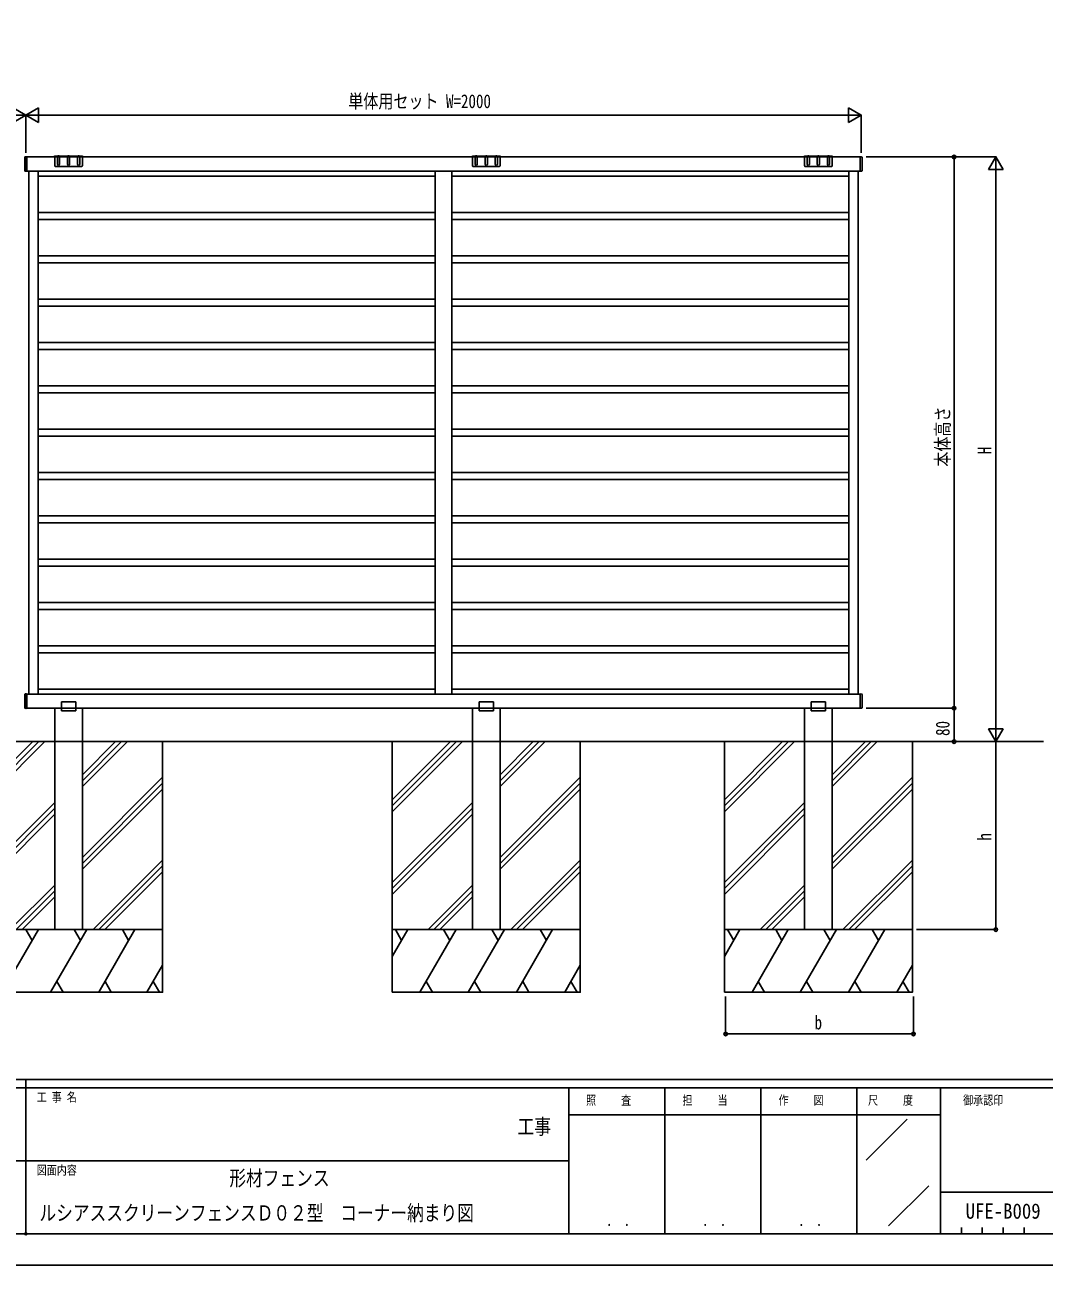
# Model space of a CAD drawing. Units: millimetres, scale not verified. Extents: x -4205 to 4205, y -2970 to 2970.
# Drawn here: x -7 to 2433, y -2970 to 0 of the extents above; entities that cross this region are included whole.
import ezdxf
from ezdxf.enums import TextEntityAlignment as Align

# ---------------------------------------------------------------- set-up
doc = ezdxf.new("R2010")
doc.units = ezdxf.units.MM
doc.header["$LTSCALE"] = 10
doc.header["$PDMODE"] = 32
doc.header["$PDSIZE"] = 5
for name, color, linetype in [('0-1_USER1', 3, 'Continuous'), ('0-2_YKK_A1', 4, 'Continuous'), ('0-3_YKK_D', 6, 'Continuous'), ('0-4_YKK_ZWAK', 7, 'Continuous')]:
    doc.layers.add(name, color=color, linetype=linetype)
doc.styles.add('ＭＳ ゴシック', font='')
doc.styles.get('ＭＳ ゴシック').set_extended_font_data('MS Gothic')

msp = doc.modelspace()

# ---------------------------------------------------------------- linework, layer by layer
at = {"layer": '0-2_YKK_A1'}
for p, q in [((-6.98, -316.48), (-6.98, -349.57)), ((-4.98, -316.08), (-4.98, -349.74)), ((-2.98, -316.48), (-2.98, -349.57)), ((1992.52, -316.38), (-2.48, -316.38)), ((-2.48, -316.38), (-2.48, -350.38)), ((130.52, -314.88), (64.52, -314.88)), ((64.52, -314.88), (64.52, -337.88)), ((132.46, -316.38), (64.52, -316.38)), ((71.02, -314.88), (71.02, -333.91)), ((72.02, -313.88), (75.02, -313.88)), ((76.02, -333.91), (76.02, -314.88)), ((95.02, -314.88), (95.02, -333.91)), ((96.02, -313.88), (99.02, -313.88)), ((100.02, -333.91), (100.02, -314.88)), ((119.02, -314.88), (119.02, -333.91)), ((123.02, -313.88), (120.02, -313.88)), ((124.02, -333.91), (124.02, -314.88)), ((130.52, -314.88), (130.52, -337.88)), ((1130.52, -314.88), (1064.52, -314.88)), ((1064.52, -314.88), (1064.52, -337.88)), ((1132.46, -316.38), (1064.52, -316.38)), ((1071.02, -314.88), (1071.02, -333.91)), ((1072.02, -313.88), (1075.02, -313.88)), ((1076.02, -333.91), (1076.02, -314.88)), ((1095.02, -314.88), (1095.02, -333.91)), ((1096.02, -313.88), (1099.02, -313.88)), ((1100.02, -333.91), (1100.02, -314.88)), ((1119.02, -314.88), (1119.02, -333.91)), ((1123.02, -313.88), (1120.02, -313.88)), ((1124.02, -333.91), (1124.02, -314.88)), ((1130.52, -314.88), (1130.52, -337.88)), ((1857.58, -316.38), (1925.52, -316.38)), ((1859.52, -314.88), (1925.52, -314.88)), ((1859.52, -314.88), (1859.52, -337.88)), ((1866.02, -333.91), (1866.02, -314.88)), ((1867.02, -313.88), (1870.02, -313.88)), ((1871.02, -314.88), (1871.02, -333.91)), ((1890.02, -333.91), (1890.02, -314.88)), ((1894.02, -313.88), (1891.02, -313.88)), ((1895.02, -314.88), (1895.02, -333.91)), ((1914.02, -333.91), (1914.02, -314.88)), ((1918.02, -313.88), (1915.02, -313.88)), ((1919.02, -314.88), (1919.02, -333.91)), ((1925.52, -314.88), (1925.52, -337.88)), ((1992.52, -316.38), (1992.52, -350.38)), ((1996.08, -316.33), (1992.82, -316.13)), ((1992.82, -339.13), (1992.82, -316.13)), ((1997.02, -317.32), (1997.02, -320.53)), ((1997.02, -320.53), (1997.02, -320.8)), ((1997.02, -320.8), (1997.02, -339.13)), ((-4.98, -350.68), (-2.98, -350.55)), ((1992.52, -350.38), (-2.48, -350.38)), ((65.52, -338.88), (129.52, -338.88)), ((1065.52, -338.88), (1129.52, -338.88)), ((1924.52, -338.88), (1860.52, -338.88)), ((1992.82, -350.63), (1992.52, -350.63)), ((1992.82, -349.75), (1992.82, -339.13)), ((1992.82, -349.75), (1992.82, -350.63)), ((1996.08, -350.43), (1992.82, -350.63)), ((1997.02, -339.13), (1997.02, -349.25)), ((1997.02, -349.25), (1997.02, -349.43)), ((975.02, -362.38), (24.52, -362.38)), ((1015.02, -362.38), (1965.52, -362.38)), ((975.02, -449.38), (24.52, -449.38)), ((975.02, -466.11), (24.52, -466.11)), ((1015.02, -449.38), (1965.52, -449.38)), ((1015.02, -466.11), (1965.52, -466.11)), ((975.02, -553.11), (24.52, -553.11)), ((1015.02, -553.11), (1965.52, -553.11)), ((975.02, -569.84), (24.52, -569.84)), ((1015.02, -569.84), (1965.52, -569.84)), ((975.02, -656.84), (24.52, -656.84)), ((975.02, -673.57), (24.52, -673.57)), ((1015.02, -656.84), (1965.52, -656.84)), ((1015.02, -673.57), (1965.52, -673.57)), ((975.02, -760.57), (24.52, -760.57)), ((1015.02, -760.57), (1965.52, -760.57)), ((975.02, -777.3), (24.52, -777.3)), ((1015.02, -777.3), (1965.52, -777.3)), ((975.02, -864.3), (24.52, -864.3)), ((975.02, -881.03), (24.52, -881.03)), ((1015.02, -864.3), (1965.52, -864.3)), ((1015.02, -881.03), (1965.52, -881.03)), ((975.02, -968.03), (24.52, -968.03)), ((1015.02, -968.03), (1965.52, -968.03)), ((975.02, -984.76), (24.52, -984.76)), ((1015.02, -984.76), (1965.52, -984.76)), ((975.02, -1071.76), (24.52, -1071.76)), ((975.02, -1088.49), (24.52, -1088.49)), ((1015.02, -1071.76), (1965.52, -1071.76)), ((1015.02, -1088.49), (1965.52, -1088.49)), ((975.02, -1175.49), (24.52, -1175.49)), ((1015.02, -1175.49), (1965.52, -1175.49)), ((975.02, -1192.22), (24.52, -1192.22)), ((1015.02, -1192.22), (1965.52, -1192.22)), ((975.02, -1279.22), (24.52, -1279.22)), ((975.02, -1295.95), (24.52, -1295.95)), ((1015.02, -1279.22), (1965.52, -1279.22)), ((1015.02, -1295.95), (1965.52, -1295.95)), ((975.02, -1382.95), (24.52, -1382.95)), ((1015.02, -1382.95), (1965.52, -1382.95)), ((975.02, -1399.68), (24.52, -1399.68)), ((1015.02, -1399.68), (1965.52, -1399.68)), ((975.02, -1486.68), (24.52, -1486.68)), ((975.02, -1503.38), (24.52, -1503.38)), ((1015.02, -1486.68), (1965.52, -1486.68)), ((1015.02, -1503.38), (1965.52, -1503.38)), ((-6.98, -1602.48), (-6.98, -1635.57)), ((-4.98, -1602.08), (-4.98, -1635.74)), ((-2.98, -1602.48), (-2.98, -1635.57)), ((1992.52, -1602.38), (-2.48, -1602.38)), ((-2.48, -1602.38), (-2.48, -1636.38)), ((975.02, -1590.38), (24.52, -1590.38)), ((1015.02, -1590.38), (1965.52, -1590.38)), ((1992.52, -1602.38), (1992.52, -1636.38)), ((1992.52, -1603.13), (1992.52, -1602.43)), ((1992.52, -1613.63), (1992.52, -1603.13)), ((1992.82, -1613.63), (1992.82, -1603)), ((1997.02, -1603.32), (1997.02, -1603.5)), ((80.22, -1621.38), (114.82, -1621.38)), ((80.22, -1621.38), (80.22, -1642.38)), ((114.82, -1642.38), (114.82, -1621.38)), ((1080.22, -1621.38), (1114.82, -1621.38)), ((1080.22, -1621.38), (1080.22, -1642.38)), ((1114.82, -1642.38), (1114.82, -1621.38)), ((1909.82, -1621.38), (1875.22, -1621.38)), ((1875.22, -1642.38), (1875.22, -1621.38)), ((1909.82, -1621.38), (1909.82, -1642.38)), ((1992.52, -1635.13), (1992.52, -1613.63)), ((1992.82, -1635.13), (1992.82, -1613.63)), ((-4.98, -1636.68), (-2.98, -1636.55)), ((1992.52, -1636.38), (-2.48, -1636.38)), ((80.22, -1642.38), (114.82, -1642.38)), ((1080.22, -1642.38), (1114.82, -1642.38)), ((1909.82, -1642.38), (1875.22, -1642.38)), ((1992.82, -1636.63), (1992.52, -1636.63)), ((1992.82, -1636.63), (1992.82, -1635.13)), ((1996.08, -1636.43), (1992.82, -1636.63)), ((-127.48, -1884.14), (40.28, -1716.38)), ((-127.48, -1870), (26.14, -1716.38)), ((-127.48, -1855.85), (12, -1716.38)), ((2431.38, -1716.38), (130.02, -1716.38)), ((130.52, -1809.99), (224.13, -1716.38)), ((130.52, -1824.13), (238.27, -1716.38)), ((130.52, -1795.85), (209.99, -1716.38)), ((322.52, -2166.38), (322.52, -1716.38)), ((872.52, -2166.38), (872.52, -1716.38)), ((872.52, -1884.14), (1040.28, -1716.38)), ((872.52, -1870), (1026.14, -1716.38)), ((872.52, -1855.85), (1012, -1716.38)), ((1130.52, -1809.99), (1224.13, -1716.38)), ((1130.52, -1824.13), (1238.27, -1716.38)), ((1130.52, -1795.85), (1209.99, -1716.38)), ((1322.52, -2166.38), (1322.52, -1716.38)), ((1667.52, -2166.38), (1667.52, -1716.38)), ((1667.52, -1884.14), (1835.28, -1716.38)), ((1667.52, -1870), (1821.14, -1716.38)), ((1667.52, -1855.85), (1807, -1716.38)), ((1925.52, -1809.99), (2019.13, -1716.38)), ((1925.52, -1824.13), (2033.27, -1716.38)), ((1925.52, -1795.85), (2004.99, -1716.38)), ((2337.13, -1716.38), (1928.42, -1716.38)), ((2117.52, -2166.38), (2117.52, -1716.38)), ((130.52, -1993.83), (322.52, -1801.84)), ((1130.52, -1993.83), (1322.52, -1801.84)), ((1925.52, -1993.83), (2117.52, -1801.84)), ((130.52, -2007.98), (322.52, -1815.98)), ((130.52, -2022.12), (322.52, -1830.12)), ((1130.52, -2007.98), (1322.52, -1815.98)), ((1130.52, -2022.12), (1322.52, -1830.12)), ((1925.52, -2007.98), (2117.52, -1815.98)), ((1925.52, -2022.12), (2117.52, -1830.12)), ((-127.48, -2053.84), (64.52, -1861.85)), ((872.52, -2053.84), (1064.52, -1861.85)), ((1667.52, -2053.84), (1859.52, -1861.85)), ((-127.48, -2067.99), (64.52, -1875.99)), ((-127.48, -2082.13), (64.52, -1890.13)), ((872.52, -2067.99), (1064.52, -1875.99)), ((872.52, -2082.13), (1064.52, -1890.13)), ((1667.52, -2067.99), (1859.52, -1875.99)), ((1667.52, -2082.13), (1859.52, -1890.13)), ((155.97, -2166.38), (322.52, -1999.82)), ((170.11, -2166.38), (322.52, -2013.97)), ((1155.97, -2166.38), (1322.52, -1999.82)), ((1170.11, -2166.38), (1322.52, -2013.97)), ((1950.97, -2166.38), (2117.52, -1999.82)), ((1965.11, -2166.38), (2117.52, -2013.97)), ((184.25, -2166.38), (322.52, -2028.11)), ((1184.25, -2166.38), (1322.52, -2028.11)), ((1979.25, -2166.38), (2117.52, -2028.11)), ((-42.02, -2166.38), (64.52, -2059.83)), ((-27.88, -2166.38), (64.52, -2073.98)), ((957.98, -2166.38), (1064.52, -2059.83)), ((972.12, -2166.38), (1064.52, -2073.98)), ((1752.98, -2166.38), (1859.52, -2059.83)), ((1767.12, -2166.38), (1859.52, -2073.98)), ((-13.74, -2166.38), (64.52, -2088.12)), ((986.26, -2166.38), (1064.52, -2088.12)), ((1781.26, -2166.38), (1859.52, -2088.12)), ((-127.48, -2166.38), (322.52, -2166.38)), ((-127.48, -2166.38), (322.52, -2166.38)), ((-61.25, -2316.38), (25.35, -2166.38)), ((10.35, -2192.36), (-4.65, -2166.38)), ((54.22, -2316.38), (140.82, -2166.38)), ((125.82, -2192.36), (110.82, -2166.38)), ((169.69, -2316.38), (256.29, -2166.38)), ((241.29, -2192.36), (226.29, -2166.38)), ((872.52, -2166.38), (1322.52, -2166.38)), ((872.52, -2166.38), (1322.52, -2166.38)), ((872.52, -2316.38), (872.52, -2166.38)), ((872.52, -2231.09), (909.88, -2166.38)), ((894.88, -2192.36), (879.88, -2166.38)), ((938.75, -2316.38), (1025.35, -2166.38)), ((1010.35, -2192.36), (995.35, -2166.38)), ((1054.22, -2316.38), (1140.82, -2166.38)), ((1125.82, -2192.36), (1110.82, -2166.38)), ((1169.69, -2316.38), (1256.29, -2166.38)), ((1241.29, -2192.36), (1226.29, -2166.38)), ((1667.52, -2166.38), (2117.52, -2166.38)), ((1667.52, -2166.38), (2117.52, -2166.38)), ((1667.52, -2316.38), (1667.52, -2166.38)), ((1667.52, -2231.09), (1704.88, -2166.38)), ((1689.88, -2192.36), (1674.88, -2166.38)), ((1733.75, -2316.38), (1820.35, -2166.38)), ((1805.35, -2192.36), (1790.35, -2166.38)), ((1849.22, -2316.38), (1935.82, -2166.38)), ((1920.82, -2192.36), (1905.82, -2166.38)), ((1964.69, -2316.38), (2051.29, -2166.38)), ((2036.29, -2192.36), (2021.29, -2166.38)), ((285.16, -2316.38), (322.52, -2251.66)), ((1285.16, -2316.38), (1322.52, -2251.66)), ((2080.16, -2316.38), (2117.52, -2251.66)), ((69.22, -2290.4), (84.22, -2316.38)), ((184.69, -2290.4), (199.69, -2316.38)), ((300.16, -2290.4), (315.16, -2316.38)), ((953.75, -2290.4), (968.75, -2316.38)), ((1069.22, -2290.4), (1084.22, -2316.38)), ((1184.69, -2290.4), (1199.69, -2316.38)), ((1300.16, -2290.4), (1315.16, -2316.38)), ((1748.75, -2290.4), (1763.75, -2316.38)), ((1864.22, -2290.4), (1879.22, -2316.38)), ((1979.69, -2290.4), (1994.69, -2316.38)), ((2095.16, -2290.4), (2110.16, -2316.38))]:
    msp.add_line(p, q, dxfattribs=at)
for points in [[(-3.26, -316.18), (-4.98, -316.08), (-6.7, -316.18)], [(1992.52, -349.62), (1992.52, -339.13), (1992.52, -316.43)], [(-6.98, -350.55), (-6.98, -350.5), (-6.98, -350.44), (-6.98, -350.35), (-6.98, -350.25), (-6.98, -350.13), (-6.98, -350), (-6.98, -349.87), (-6.98, -349.72), (-6.98, -349.57)], [(-4.98, -349.74), (-4.98, -350.68), (-6.98, -350.55)], [(-2.98, -349.57), (-2.98, -349.72), (-2.98, -349.87), (-2.98, -350), (-2.98, -350.13), (-2.98, -350.25), (-2.98, -350.35), (-2.98, -350.43), (-2.98, -350.5), (-2.98, -350.55)], [(1992.52, -350.63), (1992.52, -350.56), (1992.52, -350.49), (1992.52, -350.41), (1992.52, -350.34), (1992.52, -350.26), (1992.52, -350.2), (1992.52, -350.14), (1992.52, -350.07), (1992.52, -350), (1992.52, -349.91), (1992.52, -349.82), (1992.52, -349.73), (1992.52, -349.62)], [(-3.26, -1602.18), (-4.98, -1602.08), (-6.7, -1602.18)], [(1992.82, -1603), (1992.82, -1602.13), (1996.08, -1602.33)], [(1997.02, -1603.5), (1997.02, -1613.63), (1997.02, -1635.13), (1997.02, -1635.43)], [(-6.98, -1636.55), (-6.98, -1636.5), (-6.98, -1636.44), (-6.98, -1636.35), (-6.98, -1636.25), (-6.98, -1636.13), (-6.98, -1636), (-6.98, -1635.87), (-6.98, -1635.72), (-6.98, -1635.57)], [(-4.98, -1635.74), (-4.98, -1636.68), (-6.98, -1636.55)], [(-2.98, -1635.57), (-2.98, -1635.72), (-2.98, -1635.87), (-2.98, -1636), (-2.98, -1636.13), (-2.98, -1636.25), (-2.98, -1636.35), (-2.98, -1636.44), (-2.98, -1636.5), (-2.98, -1636.55)], [(130.52, -1636.38), (130.52, -1716.38), (64.52, -1716.38), (64.52, -1636.38)], [(1130.52, -1636.38), (1130.52, -1716.38), (1064.52, -1716.38), (1064.52, -1636.38)], [(1859.52, -1636.38), (1859.52, -1716.38), (1925.52, -1716.38), (1925.52, -1636.38)], [(1992.52, -1636.63), (1992.52, -1636.58), (1992.52, -1636.51), (1992.52, -1636.42), (1992.52, -1636.3), (1992.52, -1636.17), (1992.52, -1636.02), (1992.52, -1635.86), (1992.52, -1635.68), (1992.52, -1635.5), (1992.52, -1635.32), (1992.52, -1635.13)], [(130.02, -1716.38), (-1869.98, -1716.38), (-2469.15, -1716.38)], [(130.52, -1716.38), (130.52, -2166.38), (64.52, -2166.38), (64.52, -1716.38)], [(1130.52, -1716.38), (1130.52, -2166.38), (1064.52, -2166.38), (1064.52, -1716.38)], [(1925.52, -1716.38), (1925.52, -2166.38), (1859.52, -2166.38), (1859.52, -1716.38)], [(-127.48, -2316.38), (322.52, -2316.38), (322.52, -2166.38)], [(872.52, -2316.38), (1322.52, -2316.38), (1322.52, -2166.38)], [(1667.52, -2316.38), (2117.52, -2316.38), (2117.52, -2166.38)]]:
    msp.add_lwpolyline(points, dxfattribs=at)
for points in [[(2.52, -350.38), (24.52, -350.38), (24.52, -1602.38), (2.52, -1602.38)], [(975.02, -350.38), (1015.02, -350.38), (1015.02, -1602.38), (975.02, -1602.38)], [(1987.52, -350.38), (1965.52, -350.38), (1965.52, -1602.38), (1987.52, -1602.38)]]:
    msp.add_lwpolyline(points, close=True, dxfattribs=at)
for centre, radius, start, end in [((-6.68, -316.48), 0.3, 93.5, 180), ((-3.28, -316.48), 0.3, 0, 86.5), ((64.52, -316.88), 2, 90, 165.52249), ((72.02, -314.88), 1, 90, 180), ((75.02, -314.88), 1, 0, 90), ((96.02, -314.88), 1, 90, 180), ((99.02, -314.88), 1, 0, 90), ((120.02, -314.88), 1, 90, 180), ((123.02, -314.88), 1, 0, 90), ((130.52, -316.88), 2, 14.47751, 90), ((1064.52, -316.88), 2, 90, 165.52249), ((1072.02, -314.88), 1, 90, 180), ((1075.02, -314.88), 1, 0, 90), ((1096.02, -314.88), 1, 90, 180), ((1099.02, -314.88), 1, 0, 90), ((1120.02, -314.88), 1, 90, 180), ((1123.02, -314.88), 1, 0, 90), ((1130.52, -316.88), 2, 14.47751, 90), ((1859.52, -316.88), 2, 90, 165.52249), ((1867.02, -314.88), 1, 90, 180), ((1870.02, -314.88), 1, 0, 90), ((1891.02, -314.88), 1, 90, 180), ((1894.02, -314.88), 1, 0, 90), ((1915.02, -314.88), 1, 90, 180), ((1918.02, -314.88), 1, 0, 90), ((1925.52, -316.88), 2, 14.47751, 90), ((1992.82, -316.43), 0.3, 90, 180), ((1996.02, -317.32), 1, 0, 86.5), ((65.52, -337.88), 1, 180, 270), ((73.52, -333.91), 2.5, 180, 0), ((97.52, -333.91), 2.5, 180, 0), ((121.52, -333.91), 2.5, 180, 0), ((129.52, -337.88), 1, 270, 0), ((1065.52, -337.88), 1, 180, 270), ((1073.52, -333.91), 2.5, 180, 0), ((1097.52, -333.91), 2.5, 180, 0), ((1121.52, -333.91), 2.5, 180, 0), ((1129.52, -337.88), 1, 270, 0), ((1860.52, -337.88), 1, 180, 270), ((1868.52, -333.91), 2.5, 180, 0), ((1892.52, -333.91), 2.5, 180, 0), ((1916.52, -333.91), 2.5, 180, 0), ((1924.52, -337.88), 1, 270, 0), ((1996.02, -349.43), 1, 273.5, 0), ((-6.68, -1602.48), 0.3, 93.5, 180), ((-3.28, -1602.48), 0.3, 0, 86.5), ((1992.82, -1602.43), 0.3, 90, 180), ((1996.02, -1603.32), 1, 0, 86.5), ((1996.02, -1635.43), 1, 273.5, 0)]:
    msp.add_arc(centre, radius, start, end, dxfattribs=at)
at = {"layer": '0-3_YKK_D'}
for p, q in [((-4.98, -216.38), (-35.29, -198.88)), ((-4.98, -216.38), (25.33, -198.88)), ((25.33, -233.88), (25.33, -198.88)), ((1995.02, -216.38), (1964.71, -198.88)), ((1964.71, -198.88), (1964.71, -233.88)), ((-4.98, -216.38), (-65.6, -216.38)), ((-4.98, -216.38), (-35.29, -233.88)), ((-4.98, -306.38), (-4.98, -215.38)), ((-4.98, -306.38), (-4.98, -215.38)), ((-4.98, -216.38), (25.33, -233.88)), ((-4.98, -216.38), (55.64, -216.38)), ((1960.02, -216.38), (30.02, -216.38)), ((1995.02, -216.38), (1934.4, -216.38)), ((1995.02, -216.38), (1964.71, -233.88)), ((1995.02, -306.38), (1995.02, -215.38)), ((2007.02, -316.38), (2318.52, -316.38)), ((2007.02, -316.38), (2218.52, -316.38)), ((2217.52, -1636.38), (2217.52, -316.38)), ((2317.52, -316.38), (2300.02, -346.69)), ((2317.52, -316.38), (2335.02, -346.69)), ((2317.52, -316.38), (2317.52, -377)), ((2300.02, -346.69), (2335.02, -346.69)), ((2317.52, -351.38), (2317.52, -1681.38)), ((2007.02, -1636.38), (2218.52, -1636.38)), ((2007.02, -1636.38), (2218.52, -1636.38)), ((2217.52, -1636.38), (2217.52, -1716.38)), ((2317.52, -1716.38), (2317.52, -1655.76)), ((2317.52, -1716.38), (2300.02, -1686.07)), ((2335.02, -1686.07), (2300.02, -1686.07)), ((2317.52, -1716.38), (2335.02, -1686.07)), ((2127.52, -1716.38), (2218.52, -1716.38)), ((2127.52, -1716.38), (2318.52, -1716.38)), ((2127.52, -1716.38), (2318.52, -1716.38)), ((2317.52, -2166.38), (2317.52, -1716.38)), ((2127.52, -2166.38), (2318.52, -2166.38)), ((1670.42, -2326.38), (1670.42, -2417.38)), ((2120.42, -2326.38), (2120.42, -2417.38)), ((1670.42, -2416.38), (2120.42, -2416.38))]:
    msp.add_line(p, q, dxfattribs=at)
for centre in [(2217.52, -316.38), (2217.52, -1636.38), (2217.52, -1636.38), (2217.52, -1716.38), (2317.52, -2166.38), (1670.42, -2416.38), (2120.42, -2416.38)]:
    msp.add_circle(centre, 4.25, dxfattribs=at)
at = {"layer": '0-4_YKK_ZWAK'}
for p, q in [((3895.02, -2525), (-3904.98, -2525)), ((-4.98, -2545), (-1304.98, -2545)), ((-4.98, -2525), (-4.98, -2895)), ((1295.02, -2545), (-4.98, -2545)), ((1525.02, -2545), (1525.02, -2895)), ((1755.02, -2545), (1755.02, -2895)), ((1985.02, -2545), (1985.02, -2895)), ((2185.02, -2545), (1985.02, -2545)), ((3217.52, -2545), (2185.02, -2545)), ((2185.02, -2545), (2185.02, -2895)), ((1985.02, -2610), (1295.02, -2610)), ((1985.02, -2610), (2185.02, -2610)), ((2007.1, -2718.29), (2105.04, -2620.36)), ((-1297.48, -2720), (-4.98, -2720)), ((-4.98, -2720), (1295.02, -2720)), ((2060.67, -2875.99), (2156.89, -2779.77)), ((2185.02, -2795), (3217.52, -2795)), ((2235.02, -2880), (2235.02, -2895)), ((2285.02, -2880), (2285.02, -2895)), ((2335.02, -2880), (2335.02, -2895)), ((2385.02, -2880), (2385.02, -2895)), ((-1304.98, -2895), (-4.98, -2895)), ((-4.98, -2895), (1295.02, -2895)), ((1295.02, -2895), (1985.02, -2895)), ((1985.02, -2895), (2185.02, -2895)), ((2185.02, -2895), (3217.52, -2895))]:
    msp.add_line(p, q, dxfattribs=at)
msp.add_lwpolyline([(-4205, -2970), (4205, -2970), (4205, 2970), (-4205, 2970)], close=True, dxfattribs=at)
msp.add_lwpolyline([(1985.02, -2545), (1295.02, -2545), (1295.02, -2895)], dxfattribs=at)
msp.add_point((-4.98, -2895), dxfattribs=at)

# ---------------------------------------------------------------- texts
at = {"layer": '0-1_USER1', "style": 'ＭＳ ゴシック'}
for s, width, p in [('形材フェンス\u3000', 0.8, (482.35, -2790.83)), ('ルシアススクリーンフェンスＤ０２型\u3000コーナー納まり図', 0.8, (27.69, -2874.17)), ('UFE-B009', 0.9, (2245.11, -2869.7))]:
    msp.add_text(s, height=36.66, dxfattribs=dict(at, width=width)).set_placement(p, align=Align.BOTTOM_LEFT)
at = {"layer": '0-3_YKK_D', "style": 'ＭＳ ゴシック', "width": 0.8}
for s, p in [('単体用セット W=2000', (767.02, -209.38)), ('b', (1883.42, -2415.38))]:
    msp.add_text(s, height=32.99, dxfattribs=at).set_placement(p, align=Align.BOTTOM_LEFT)
for s, p in [('本体高さ', (2216.52, -1057.98)), ('H', (2316.52, -1028.38)), ('80', (2216.52, -1702.78)), ('h', (2316.52, -1953.38))]:
    msp.add_text(s, height=32.99, rotation=90, dxfattribs=at).set_placement(p, align=Align.BOTTOM_LEFT)
at = {"layer": '0-4_YKK_ZWAK', "style": 'ＭＳ ゴシック', "width": 0.8}
for s, height, p in [('工 事 名', 21.99, (21.27, -2585)), ('照     査', 21.99, (1336.42, -2592.5)), ('担     当', 21.99, (1567.22, -2592.5)), ('作     図', 21.99, (1797.22, -2592.5)), ('尺     度', 21.99, (2011.42, -2592.5)), ('御承認印', 21.99, (2239.14, -2592.5)), ('工事', 36.66, (1172.33, -2667.46)), ('図面内容', 21.99, (21.27, -2760)), ('． ．', 25.92, (1385, -2884.35)), ('． ．', 25.92, (1615, -2884.35)), ('． ．', 25.92, (1845, -2884.35))]:
    msp.add_text(s, height=height, dxfattribs=at).set_placement(p, align=Align.BOTTOM_LEFT)

doc.saveas('drawing.dxf')
